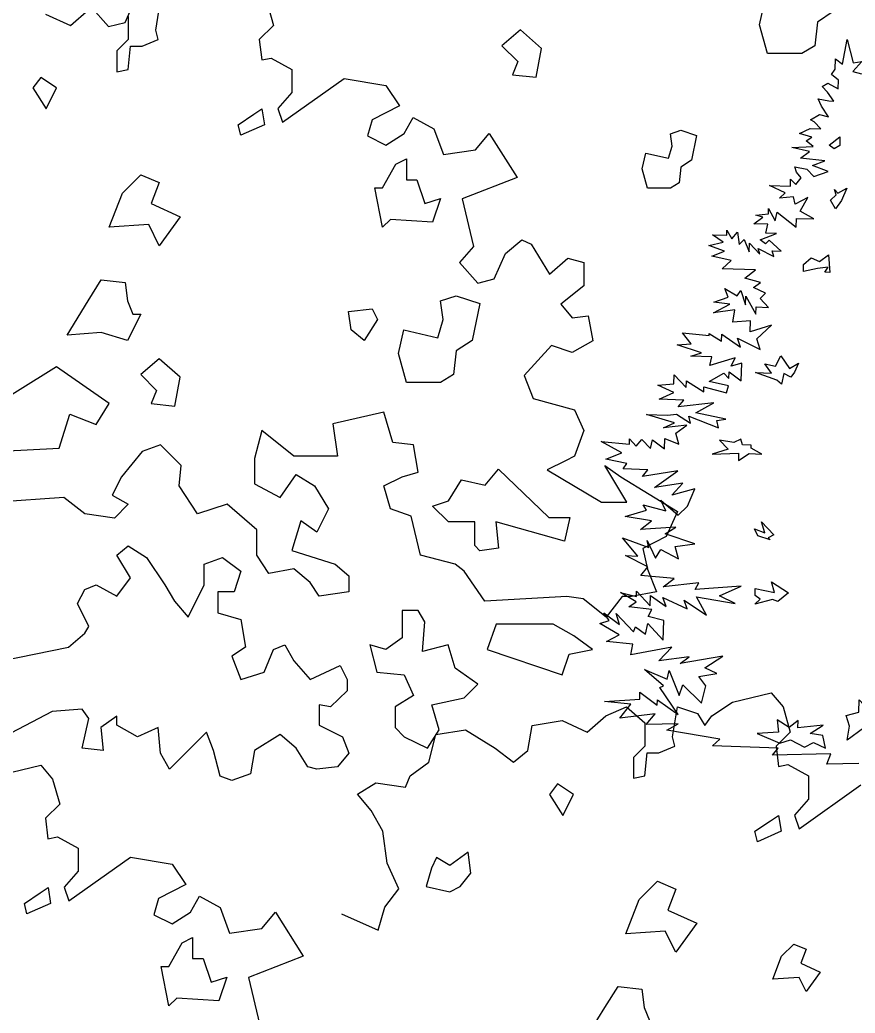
# Model space of a CAD drawing. Header units: inches. Extents: x -11 to 128, y 7 to 56.
# Drawn here: x 42.261 to 42.826, y 22.644 to 23.315 of the extents above; entities that cross this region are included whole.
import ezdxf

# ---------------------------------------------------------------- set-up
doc = ezdxf.new("R2010")
doc.units = ezdxf.units.IN
doc.header["$MEASUREMENT"] = 0
doc.layers.add('CAY', color=94, linetype='Continuous')
doc.layers.add('CAY-3', color=61, linetype='Continuous')
picture_1 = doc.add_image_def('image1.jpg', size_in_pixel=(1680, 1093))

# ---------------------------------------------------------------- blocks, each defined once
blk = doc.blocks.new('A$C76451831')
at = {"layer": 'CAY'}
for p, q in [((3764, 1772.8), (3822.4, 1787)), ((3822.4, 1787), (3840.1, 1765.7)), ((3573, 1752.2), (3604.2, 1765.7)), ((3604.2, 1765.7), (3631.9, 1741.6)), ((3673.8, 1720.9), (3680.9, 1765.7)), ((3680.9, 1765.7), (3711.5, 1755.7)), ((3732.8, 1752.2), (3764, 1772.8)), ((3840.1, 1765.7), (3850.7, 1728)), ((3545.3, 1728), (3573, 1752.2)), ((3711.5, 1755.7), (3722.2, 1738)), ((3722.2, 1738), (3732.8, 1752.2)), ((3455.6, 1700.3), (3462.1, 1738)), ((3462.1, 1738), (3507.5, 1745.1)), ((3507.5, 1745.1), (3545.3, 1728)), ((3631.9, 1741.6), (3631.9, 1706.7)), ((3306.5, 1682.6), (3317.1, 1724.4)), ((3317.1, 1724.4), (3361.9, 1731.5)), ((3361.9, 1731.5), (3406.7, 1703.8)), ((3677.3, 1706.7), (3673.8, 1720.9)), ((3850.7, 1728), (3829.5, 1706.7)), ((3631.9, 1706.7), (3614.8, 1689.6)), ((3653.2, 1696.7), (3677.3, 1706.7)), ((3829.5, 1706.7), (3833, 1676.1)), ((3406.7, 1703.8), (3434.4, 1682.6)), ((3434.4, 1682.6), (3455.6, 1700.3)), ((3631.9, 1661.9), (3635.5, 1696.7)), ((3635.5, 1696.7), (3653.2, 1696.7)), ((2664.3, 1664.1), (2722.6, 1678.3)), ((2722.6, 1678.3), (2740.3, 1657)), ((3278.8, 1661.9), (3306.5, 1682.6)), ((3614.8, 1689.6), (3614.8, 1658.4)), ((3833, 1676.1), (3847.2, 1679)), ((3847.2, 1679), (3878.4, 1661.9)), ((3271.7, 1644.8), (3278.8, 1661.9)), ((3614.8, 1658.4), (3631.9, 1661.9)), ((3878.4, 1661.9), (3878.4, 1627.1)), ((2740.3, 1657), (2750.9, 1619.3)), ((3199.2, 1634.2), (3226.9, 1651.3)), ((3226.9, 1651.3), (3271.7, 1644.8)), ((3864.3, 1582.3), (3957.4, 1648.4)), ((3219.8, 1610), (3199.2, 1634.2)), ((2750.9, 1619.3), (2729.7, 1598.1)), ((3878.4, 1627.1), (3857.2, 1602.9)), ((3237.5, 1578.7), (3219.8, 1610)), ((3857.2, 1602.9), (3864.3, 1582.3)), ((2729.7, 1598.1), (2733.2, 1567.4)), ((3244, 1530.4), (3237.5, 1578.7)), ((2733.2, 1567.4), (2747.4, 1570.3)), ((2747.4, 1570.3), (2778.6, 1553.2)), ((2778.6, 1553.2), (2778.6, 1518.4)), ((2764.5, 1473.6), (2857.6, 1539.7)), ((2857.6, 1539.7), (2920.1, 1529)), ((2920.1, 1529), (2940.8, 1498.4)), ((3261.7, 1492), (3244, 1530.4)), ((2778.6, 1518.4), (2757.4, 1494.2)), ((2940.8, 1498.4), (2899.5, 1477.1)), ((2757.4, 1494.2), (2764.5, 1473.6)), ((2947.9, 1456.5), (2961.4, 1480.7)), ((2961.4, 1480.7), (2992.7, 1463.6)), ((3240.4, 1464.3), (3261.7, 1492)), ((2899.5, 1477.1), (2892.4, 1452.9)), ((2892.4, 1452.9), (2920.1, 1439.4)), ((2920.1, 1439.4), (2947.9, 1456.5)), ((2992.7, 1463.6), (3006.8, 1425.2)), ((3055.2, 1432.3), (3075.8, 1456.5)), ((3075.8, 1456.5), (3117.7, 1390.4)), ((3175, 1454.3), (3230.4, 1429.5)), ((3230.4, 1429.5), (3240.4, 1464.3)), ((3006.8, 1425.2), (3055.2, 1432.3)), ((3117.7, 1390.4), (3035.1, 1358.6)), ((3035.1, 1358.6), (3052.2, 1286.6)), ((3915.1, 501.1), (3898, 463.3)), ((3898, 463.3), (3863.2, 445.6)), ((3863.2, 445.6), (3870.3, 414.4)), ((3870.3, 414.4), (3883.8, 380.2)), ((3883.8, 380.2), (3846.1, 373.1)), ((3831.9, 373.1), (3807.8, 341.8)), ((3846.1, 373.1), (3831.9, 373.1))]:
    blk.add_line(p, q, dxfattribs=at)
for points in [[(3524.3, 1634.1), (3500.5, 1649.9), (3488.6, 1634.1), (3508.4, 1602.4)], [(3821.2, 1594.5), (3833.1, 1602.4), (3837, 1578.6), (3801.4, 1562.8), (3797.4, 1578.6)], [(3369.9, 1515.3), (3365.9, 1547), (3338.2, 1527.2), (3318.4, 1539), (3310.5, 1523.2), (3302.6, 1495.5), (3338.2, 1487.6), (3354, 1495.5)], [(3623.3, 1475.7), (3651, 1503.4), (3678.7, 1491.5), (3666.8, 1459.8), (3710.3, 1440), (3678.7, 1396.5), (3662.8, 1428.1), (3603.5, 1424.2)], [(2721.4, 1485.8), (2733.3, 1493.7), (2737.3, 1469.9), (2701.6, 1454.1), (2697.7, 1469.9)], [(2935.2, 1410.5), (2951, 1418.5), (2951, 1386.8), (2966.9, 1386.8), (2978.8, 1351.1), (3002.5, 1359.1), (2990.6, 1323.4), (2927.3, 1327.4), (2915.4, 1315.5), (2903.5, 1374.9), (2915.4, 1374.9)], [(3837.8, 1390.3), (3856.3, 1408.8), (3874.8, 1400.9), (3866.9, 1379.8), (3895.9, 1366.6), (3874.8, 1337.5), (3864.2, 1358.6), (3824.6, 1356)], [(3571.8, 1313.3), (3591.6, 1345), (3627.2, 1341), (3631.2, 1313.3), (3639.1, 1293.5), (3651, 1293.5), (3631.2, 1253.9), (3591.6, 1265.8), (3540.1, 1261.8)], [(4038.9, 1234.1), (4046.9, 1269.7), (4098.3, 1257.8), (4106.2, 1285.6), (4102.3, 1313.3), (4126, 1321.2), (4161.7, 1309.3), (4149.8, 1253.9), (4126, 1238), (4122.1, 1202.4), (4102.3, 1190.5), (4050.8, 1190.5)], [(3702.4, 1154.9), (3710.3, 1198.4), (3678.7, 1226.2), (3651, 1202.4), (3674.7, 1178.6), (3666.8, 1158.8)], [(3862.3, 1017), (3867.6, 1040.8), (3901.9, 1032.9), (3907.2, 1051.4), (3904.5, 1069.8), (3920.4, 1075.1), (3944.1, 1067.2), (3936.2, 1030.2), (3920.4, 1019.7), (3917.7, 995.9), (3904.5, 988), (3870.2, 988)], [(4143.6, 1052.7), (4159.9, 1065.3), (4159.5, 1052.2), (4151.1, 1047)], [(4145.7, 970.1), (4154.1, 978), (4151.7, 985.8), (4156.9, 980.2), (4170.4, 987.9), (4162, 969.6), (4153.4, 956.7)], [(4144.6, 860.9), (4136.9, 861.2), (4142.2, 869.2), (4126.3, 867), (4104.8, 862.3), (4105.2, 873.2), (4116.4, 883.2), (4129.3, 877.3), (4142.8, 887.7)], [(4064.6, 698.7), (4032.9, 710.2), (4056.9, 709.4), (4046.9, 723.3), (4062.7, 720.1), (4070.9, 735.6), (4083.8, 716.6), (4097.3, 724.3), (4091.3, 710.9), (4086.1, 703.4), (4075.4, 708.7), (4072.1, 693)], [(4013.2, 601.7), (4010.8, 609.9), (4000.2, 604.8), (3978.6, 608.3), (3991.7, 594.7), (3967.4, 587.4), (4007.3, 588.7), (4006.9, 577.9), (4023.2, 588.2), (4042.2, 587.5), (4026.2, 596.2), (4026.3, 601.2)], [(4054.6, 458.4), (4036.2, 464.5), (4031.1, 475.1), (4046.8, 469.1), (4041.9, 485.6), (4060.3, 465.9), (4052, 461.2)], [(4032, 374.8), (4032.4, 385.2), (4061.2, 379.2), (4056.8, 395.2), (4082.5, 378.5), (4066.1, 365.4), (4058.1, 368.4), (4031.6, 361.7), (4039.5, 369.1)], [(4174.2, 178.1), (4169.4, 194.1), (4188.1, 198.9), (4188.8, 217.4), (4209.3, 195.4), (4222.9, 208.1), (4238.4, 186.2), (4264.8, 188), (4278.1, 179.9), (4245.8, 175.6), (4224.8, 186.7), (4211.1, 168.6), (4195.4, 174.6), (4170.8, 156.9)], [(4138.2, 144.9), (4133.9, 163.6), (4114.9, 167), (4134.4, 179.5), (4096.7, 175.3), (4097, 186.2), (4083.5, 175.8), (4065.4, 187.3), (4067.4, 168.6), (4035.2, 167), (4069.6, 152.2), (4085.6, 157.1), (4106.5, 146), (4119.9, 153.2)]]:
    blk.add_lwpolyline(points, close=True, dxfattribs=at)
blk.add_lwpolyline([(4188.1, 121.8), (4140.1, 120.8), (4146.1, 136.4), (4058.1, 134.1), (4066.6, 144.6), (3967.9, 148.1), (3979.1, 158.1), (3899.4, 171.8), (3916.1, 181.6), (3868, 180.6), (3881.7, 196.4), (3828.5, 190.1), (3845, 210.9), (3805.3, 215), (3858.5, 218.6), (3858.8, 229), (3884.9, 209.5), (3885.2, 217.6), (3916.5, 195.2), (3888.5, 236.1), (3894, 238.6), (3865.5, 263.2), (3899.8, 248.8), (3902.6, 261.9), (3917.6, 224.2), (3923.1, 239.9), (3951.6, 212.6), (3957.9, 238.7), (3947.6, 252.6), (3974.4, 257.1), (3956.2, 265.5), (3983.5, 283.1), (3919.2, 272.2), (3932.7, 282.1), (3887.2, 276), (3906.5, 296.7), (3844.9, 285.2), (3848.2, 301.4), (3808.5, 305.5), (3827.4, 315.3), (3798.5, 332.2), (3812.3, 337.1), (3804.5, 348.3), (3827.9, 331.1), (3823.1, 347.6), (3848.9, 320), (3851.8, 327.6), (3867.3, 316.6), (3870.6, 332.4), (3893.7, 307.5), (3894.8, 337), (3871, 343.2), (3876.8, 353.5), (3842, 357.4), (3853.2, 365.2), (3829.6, 379.1), (3853.4, 372.9), (3853.7, 381), (3874.2, 359), (3874.8, 374.8), (3898.2, 358.2), (3893.2, 371.5), (3929.8, 354.3), (3925.3, 367.6), (3958.9, 345.2), (3944, 372.4), (4002.2, 362.7), (3978.5, 373.9), (4011.2, 388.7), (3941.7, 383.4), (3947.5, 393.6), (3893.8, 387.8), (3910.1, 400.4), (3860, 404.8), (3870.8, 417.6), (3837, 434.6), (3855.6, 434), (3832.5, 461.5), (3871.9, 447), (3869.5, 457.5), (3882.2, 430.8), (3890.3, 443.7), (3916.6, 429.6), (3911.8, 448.3), (3941.4, 452.3), (3896.6, 467.5), (3912.8, 477.3), (3859.7, 474.2), (3876, 486.8), (3836.3, 493.6), (3868.4, 502.9), (3863.7, 511.2), (3897.8, 501.9), (3890.2, 518), (3916.2, 495.8), (3930.2, 508.9), (3941.6, 535.3), (3906.8, 525.6), (3923.3, 543.6), (3880.5, 537.4), (3915.8, 562.4), (3862.5, 553.9), (3870.5, 564), (3833.4, 565.3), (3839.1, 573.3), (3807.2, 579.8), (3831.5, 589.4), (3800.4, 606.4), (3842.9, 602.6), (3843.1, 610.3), (3853.2, 599.5), (3861.7, 609.7), (3874.4, 596.1), (3877.5, 609.1), (3895.6, 595.3), (3896.2, 611.2), (3917.2, 602.3), (3912.8, 618.8), (3929.1, 631.3), (3894, 627.1), (3910.6, 634.7), (3868.4, 647.1), (3900.1, 646), (3913.8, 647.7), (3934.6, 633.9), (3932.3, 644.8), (3976.9, 627), (3974.6, 637.9), (3987.8, 640.2), (3942.8, 649.4), (3970.1, 664.8), (3916.4, 658.5), (3924.9, 668.7), (3887.8, 670), (3909.5, 680.1), (3885.8, 691.3), (3909.9, 693.2), (3910.4, 706.8), (3928.3, 687.6), (3928.7, 698), (3954.8, 681.2), (3955.1, 688.9), (3989.2, 680), (3992.3, 690.3), (3963.1, 696.8), (3984.8, 709.2), (3992.7, 701.2), (3993, 711.6), (4011.1, 697.8), (4012.1, 724.6), (3996, 719.7), (4001.9, 732.6), (3963.9, 720.8), (3967.1, 733.8), (3935.4, 734.9), (3951.4, 739.8), (3914.7, 752), (3936, 753.5), (3923, 770.3), (3962.8, 766.2), (3962.9, 768.9), (3981.5, 757.4), (3981.9, 768.2), (4010.2, 748.6), (4005.7, 761.9), (4039.5, 744.9), (4034.6, 760.9), (4056.7, 781.5), (4024.6, 771.7), (4025.2, 788), (3998.4, 786.2), (4001.7, 804.7), (3969.4, 800.4), (3993.9, 813.1), (3970, 816.2), (3991.5, 823.6), (3986.5, 837), (4005.2, 825.9), (4010.4, 833.9), (4017.9, 812.3), (4018.3, 825.4), (4033.2, 798.2), (4033.6, 809), (4052.2, 808.4), (4039.5, 822), (4047.9, 829.8), (4029.6, 838.2), (4040.3, 846), (4016.5, 852.2), (4032.8, 864.8), (3982.6, 866.6), (3996.2, 879.2), (3966.9, 885.7), (3986.2, 893.2), (3962.5, 901.7), (3984, 906.4), (3968.1, 917.8), (3989.3, 917.1), (3989.6, 924.8), (3997.3, 911.4), (4005.8, 921.5), (4007.9, 902.9), (4015.9, 910.7), (4023.4, 891.9), (4023.8, 905), (4039.1, 888.6), (4036.7, 896.9), (4060.3, 885.2), (4057.8, 893.4), (4071.4, 892.9), (4053.4, 909.4), (4047.8, 904.2), (4039.8, 909.9), (4064.2, 919.5), (4048.4, 920), (4051.5, 933.5), (4030.3, 934.3), (4043.8, 944.2), (4033.4, 947.3), (4052.1, 949.4), (4052.4, 957.5), (4062.1, 938.6), (4065.3, 951.6), (4094, 929.3), (4094.4, 942.4), (4120.7, 941.5), (4099.8, 953.1), (4111.4, 974), (4092.5, 963.8), (4090.1, 974.8), (4068.8, 972.8), (4077.2, 980.7), (4053.6, 991.9), (4085.3, 990.8), (4085.6, 1001.7), (4093.5, 993.3), (4101.6, 1003.4), (4094.2, 1011.8), (4091.7, 1020.1), (4110.2, 1016.7), (4120.7, 1005.5), (4142.2, 1012.9), (4118.5, 1021.8), (4137.3, 1028.9), (4100.3, 1032.9), (4113.8, 1043.3), (4087.3, 1049.2), (4119.5, 1050.8), (4109, 1059.4), (4117.3, 1064.5), (4098.9, 1070.1), (4115, 1077.7), (4130.9, 1077.2), (4120.8, 1088), (4115.5, 1090.9), (4128.9, 1098.6), (4142.4, 1095.4), (4132.1, 1111.6), (4127, 1122.6), (4143.2, 1119.4), (4150.9, 1119.1), (4141, 1132.6), (4133.1, 1141), (4141.4, 1146.2), (4157, 1137.5), (4157.5, 1150.6), (4147.3, 1159.1), (4152.6, 1167.1), (4153.1, 1182.9), (4163.7, 1174.4), (4170.5, 1211.8), (4179.7, 1176.6), (4192.9, 1178.8), (4179.2, 1163.4), (4192.2, 1160.3)], dxfattribs=at)
at = {"layer": 'CAY-3'}
for p, q in [((3083.5, 1237.6), (3100.6, 1276)), ((3001.4, 1232.8), (3029.1, 1257)), ((3031, 1262.4), (3058.7, 1231.2)), ((3130, 1225.7), (3137, 1270.6)), ((3296.2, 1270.6), (3306.9, 1232.8)), ((2963.7, 1249.9), (3001.4, 1232.8)), ((3088.1, 1246.4), (3088.1, 1211.6)), ((3058.7, 1231.2), (3083.5, 1237.6)), ((3306.9, 1232.8), (3285.6, 1211.6)), ((3088.1, 1211.6), (3071, 1194.5)), ((3109.3, 1201.6), (3133.5, 1211.6)), ((3133.5, 1211.6), (3130, 1225.7)), ((3285.6, 1211.6), (3289.2, 1180.9)), ((3088.1, 1166.8), (3091.6, 1201.6)), ((3091.6, 1201.6), (3109.3, 1201.6)), ((3071, 1194.5), (3071, 1163.2)), ((3289.2, 1180.9), (3303.3, 1183.9)), ((3303.3, 1183.9), (3334.6, 1166.8)), ((3071, 1163.2), (3088.1, 1166.8)), ((3334.6, 1166.8), (3334.6, 1131.9)), ((3320.4, 1087.1), (3413.6, 1153.2)), ((3413.6, 1153.2), (3476.1, 1142.6)), ((3476.1, 1142.6), (3496.7, 1111.9)), ((3334.6, 1131.9), (3313.3, 1107.8)), ((3313.3, 1107.8), (3320.4, 1087.1)), ((3496.7, 1111.9), (3455.4, 1090.7)), ((3503.8, 1070), (3517.3, 1094.2)), ((3517.3, 1094.2), (3548.6, 1077.1)), ((3455.4, 1090.7), (3448.4, 1066.5)), ((3548.6, 1077.1), (3562.7, 1038.8)), ((3448.4, 1066.5), (3476.1, 1052.9)), ((3476.1, 1052.9), (3503.8, 1070)), ((3611.1, 1045.8), (3631.7, 1070)), ((3631.7, 1070), (3673.6, 1003.9)), ((3562.7, 1038.8), (3611.1, 1045.8)), ((3673.6, 1003.9), (3591, 972.1)), ((3591, 972.1), (3608.1, 900.1)), ((3608.1, 900.1), (3586.9, 875.9)), ((3656.5, 889.5), (3680.7, 910.2)), ((3680.7, 910.2), (3694.8, 903.7)), ((3694.8, 903.7), (3722.5, 858.3)), ((3639.4, 851.2), (3656.5, 889.5)), ((3722.5, 858.3), (3750.2, 882.4)), ((3750.2, 882.4), (3774.4, 875.9)), ((3586.9, 875.9), (3614.6, 844.7)), ((3774.4, 875.9), (3774.4, 841.1)), ((3614.6, 844.7), (3639.4, 851.2)), ((3774.4, 841.1), (3739.6, 813.4)), ((3739.6, 813.4), (3756.7, 792.8)), ((3756.7, 792.8), (3780.9, 795.7)), ((3780.9, 795.7), (3788, 758)), ((3725.5, 750.9), (3684.2, 706.1)), ((3756.7, 740.3), (3725.5, 750.9)), ((3788, 758), (3756.7, 740.3)), ((3684.2, 706.1), (3697.8, 671.3)), ((3697.8, 671.3), (3760.3, 654.2)), ((3473.1, 650.6), (3396.5, 632.9)), ((3486.7, 605.2), (3473.1, 650.6)), ((3760.3, 654.2), (3774.4, 622.9)), ((3396.5, 632.9), (3403.5, 584.6)), ((3289.2, 622.9), (3278.5, 581)), ((3337.5, 584.6), (3289.2, 622.9)), ((3774.4, 622.9), (3760.3, 584.6)), ((3137, 601.7), (3109.3, 591.6)), ((3167.7, 570.4), (3137, 601.7)), ((3517.9, 601.7), (3486.7, 605.2)), ((3525, 560.4), (3517.9, 601.7)), ((3109.3, 591.6), (3078.1, 553.3)), ((3403.5, 584.6), (3337.5, 584.6)), ((3760.3, 584.6), (3746.7, 577.5)), ((3164.8, 539.7), (3167.7, 570.4)), ((3278.5, 581), (3278.5, 542.7)), ((3746.7, 577.5), (3719, 563.9)), ((3839, 515.2), (3805.7, 570.4)), ((3805.7, 570.4), (3829.8, 553.3)), ((3316.9, 522), (3341, 556.8)), ((3341, 556.8), (3368.8, 539.7)), ((3500.8, 553.3), (3525, 560.4)), ((3719, 563.9), (3800.7, 515.2)), ((3078.1, 553.3), (3063.9, 525.6)), ((3192.5, 497.8), (3164.8, 539.7)), ((3278.5, 542.7), (3316.9, 522)), ((3368.8, 539.7), (3390, 504.9)), ((3473.1, 539.7), (3500.8, 553.3)), ((3483.1, 504.9), (3473.1, 539.7)), ((3829.8, 553.3), (3915.1, 501.1)), ((3063.9, 525.6), (3088.1, 512)), ((2991.4, 522), (2890.2, 514.9)), ((3022.7, 497.8), (2991.4, 522)), ((3088.1, 512), (3067.5, 490.8)), ((3237.3, 512), (3192.5, 497.8)), ((3282.1, 473.7), (3237.3, 512)), ((3800.7, 515.2), (3839, 515.2)), ((3067.5, 490.8), (3022.7, 497.8)), ((3390, 504.9), (3372.3, 470.1)), ((3514.4, 494.3), (3483.1, 504.9)), ((3528.5, 435.3), (3514.4, 494.3)), ((3348.1, 487.2), (3334.6, 442.4)), ((3372.3, 470.1), (3348.1, 487.2)), ((3282.1, 435.3), (3282.1, 473.7)), ((3071, 435.3), (3088.1, 449.5)), ((3088.1, 449.5), (3115.8, 431.8)), ((3091.6, 401.1), (3071, 435.3)), ((3299.8, 407.6), (3282.1, 435.3)), ((3334.6, 442.4), (3400, 421.8)), ((3580.4, 421.8), (3528.5, 435.3)), ((3115.8, 431.8), (3143.5, 390.5)), ((3202.5, 421.8), (3230.2, 431.8)), ((3202.5, 390.5), (3202.5, 421.8)), ((3230.2, 431.8), (3257.9, 411.1)), ((3400, 421.8), (3420.6, 404.1)), ((3594, 411.1), (3580.4, 421.8)), ((3257.9, 411.1), (3247.9, 379.9)), ((3337.5, 414.7), (3299.8, 407.6)), ((3362.3, 394), (3337.5, 414.7)), ((3420.6, 404.1), (3420.6, 379.9)), ((3625.2, 366.3), (3594, 411.1)), ((3022.7, 383.4), (3039.8, 390.5)), ((3039.8, 390.5), (3071, 373.4)), ((3071, 373.4), (3091.6, 401.1)), ((3143.5, 390.5), (3157.7, 366.3)), ((3178.3, 342.1), (3202.5, 390.5)), ((3375.8, 373.4), (3362.3, 394)), ((3012, 362.8), (3022.7, 383.4)), ((3223.1, 379.9), (3223.1, 348.6)), ((3247.9, 379.9), (3223.1, 379.9)), ((3420.6, 379.9), (3375.8, 373.4)), ((3029.1, 328), (3012, 362.8)), ((3157.7, 366.3), (3178.3, 342.1)), ((3748.8, 373.1), (3625.2, 366.3)), ((3773, 369.5), (3748.8, 373.1)), ((3807.8, 341.8), (3773, 369.5)), ((3223.1, 348.6), (3257.9, 338.6)), ((3257.9, 338.6), (3265, 296.7)), ((2998.5, 296.7), (3022.7, 317.9)), ((3022.7, 317.9), (3029.1, 328)), ((3306.9, 293.2), (3323.9, 300.2)), ((3323.9, 300.2), (3337.5, 276.1)), ((2897.3, 276), (2998.5, 296.7)), ((3265, 296.7), (3244.4, 283.1)), ((3292.7, 259), (3306.9, 293.2)), ((3244.4, 283.1), (3257.9, 248.3)), ((3337.5, 276.1), (3362.3, 248.3)), ((3257.9, 248.3), (3292.7, 259)), ((3362.3, 248.3), (3407.1, 269)), ((3407.1, 269), (3417.7, 248.3)), ((3417.7, 248.3), (3417.7, 231.2)), ((3417.7, 231.2), (3392.9, 207)), ((3375.8, 210), (3375.8, 179.3)), ((3392.9, 207), (3375.8, 210)), ((2973.7, 200), (2873.1, 147.5)), ((3019.1, 203.5), (2973.7, 200)), ((3029.1, 189.3), (3019.1, 203.5)), ((3019.1, 144.5), (3029.1, 189.3)), ((3071, 192.9), (3046.8, 175.8)), ((3071, 179.3), (3071, 192.9)), ((3046.8, 175.8), (3050.4, 141)), ((3102.3, 161.6), (3071, 179.3)), ((3133.5, 175.8), (3102.3, 161.6)), ((3137, 137.4), (3133.5, 175.8)), ((3206, 168.7), (3181.9, 144.5)), ((3216.6, 141), (3206, 168.7)), ((3316.9, 165.2), (3278.5, 141)), ((3341, 144.5), (3316.9, 165.2)), ((3375.8, 179.3), (3410.6, 161.6)), ((3410.6, 161.6), (3420.6, 137.4)), ((3050.4, 141), (3019.1, 144.5)), ((3150.6, 113.3), (3137, 137.4)), ((3181.9, 144.5), (3150.6, 113.3)), ((3226.7, 102.6), (3216.6, 141)), ((3278.5, 141), (3272.1, 106.2)), ((3358.7, 116.8), (3341, 144.5)), ((3420.6, 137.4), (3403.5, 116.8)), ((3272.1, 106.2), (3244.4, 96.1)), ((3372.3, 113.3), (3358.7, 116.8)), ((3403.5, 116.8), (3372.3, 113.3)), ((3244.4, 96.1), (3226.7, 102.6))]:
    blk.add_line(p, q, dxfattribs=at)
for points in [[(2980.4, 1138.9), (2956.7, 1154.8), (2944.8, 1138.9), (2964.6, 1107.2)], [(3277.4, 1099.3), (3289.2, 1107.2), (3293.2, 1083.5), (3257.6, 1067.6), (3253.6, 1083.5)], [(3491.1, 1024.1), (3507, 1032), (3507, 1000.3), (3522.8, 1000.3), (3534.7, 964.7), (3558.4, 972.6), (3546.6, 936.9), (3483.2, 940.9), (3471.3, 929), (3459.5, 988.4), (3471.3, 988.4)], [(3079.4, 980.5), (3107.1, 1008.2), (3134.8, 996.3), (3123, 964.7), (3166.5, 944.9), (3134.8, 901.3), (3119, 933), (3059.6, 929)], [(3027.9, 818.1), (3047.7, 849.8), (3083.4, 845.8), (3087.3, 818.1), (3095.2, 798.3), (3107.1, 798.3), (3087.3, 758.7), (3047.7, 770.6), (2996.3, 766.6)], [(3495.1, 738.9), (3503, 774.6), (3554.5, 762.7), (3562.4, 790.4), (3558.4, 818.1), (3582.2, 826), (3617.8, 814.2), (3605.9, 758.7), (3582.2, 742.9), (3578.2, 707.2), (3558.4, 695.3), (3507, 695.3)], [(3423.8, 774.6), (3419.9, 802.3), (3455.5, 806.2), (3463.4, 790.4), (3443.6, 758.7)], [(3039.8, 632), (3059.6, 663.7), (2980.4, 719.1), (2862.1, 645.5), (2870, 633.6), (2858.2, 590.1), (2984.4, 596.3), (3000.2, 647.8)], [(3158.6, 659.7), (3166.5, 703.3), (3134.8, 731), (3107.1, 707.2), (3130.9, 683.5), (3123, 663.7)], [(3570.3, 517.1), (3590.1, 548.8), (3625.7, 540.9), (3645.5, 564.6), (3721.6, 492.2), (3753.2, 492.2), (3745.3, 456.6), (3641.6, 485.4), (3645.5, 445.8), (3617.8, 441.9), (3609.9, 449.8), (3609.9, 485.4), (3570.3, 485.4), (3546.6, 509.2)], [(3535, 335), (3525, 352.1), (3500.8, 352.1), (3500.8, 310.9), (3476.1, 293.2), (3451.9, 300.2), (3462.5, 259), (3503.8, 255.4), (3517.9, 224.1), (3490.2, 207), (3490.2, 175.8), (3503.8, 161.6), (3538.6, 144.5), (3556.3, 172.2), (3545.6, 210), (3594, 220.6), (3614.6, 241.3), (3580.4, 265.4), (3569.8, 300.2), (3531.5, 290.2)], [(3728.2, 331.2), (3642.3, 331.5), (3628.8, 293.2), (3741.7, 255.1), (3752.3, 286.4), (3787.1, 293.5), (3759.4, 314.1)]]:
    blk.add_lwpolyline(points, close=True, dxfattribs=at)

msp = doc.modelspace()

# ---------------------------------------------------------------- block references
at = {"layer": 'CAY', "xscale": 0.0004489089019145984, "yscale": 0.0004489089019145984, "zscale": 0.0004489089019145984}
for p in [(40.94818, 22.75806), (41.05328, 22.05824)]:
    msp.add_blockref('A$C76451831', p, dxfattribs=at)

# ---------------------------------------------------------------- pictures from other files: only their frames are drawn
image = msp.add_image(picture_1, insert=(12.49661, 7.37723), size_in_units=(74.4025, 48.40591))
image.dxf.flags = 6

doc.saveas('drawing.dxf')
